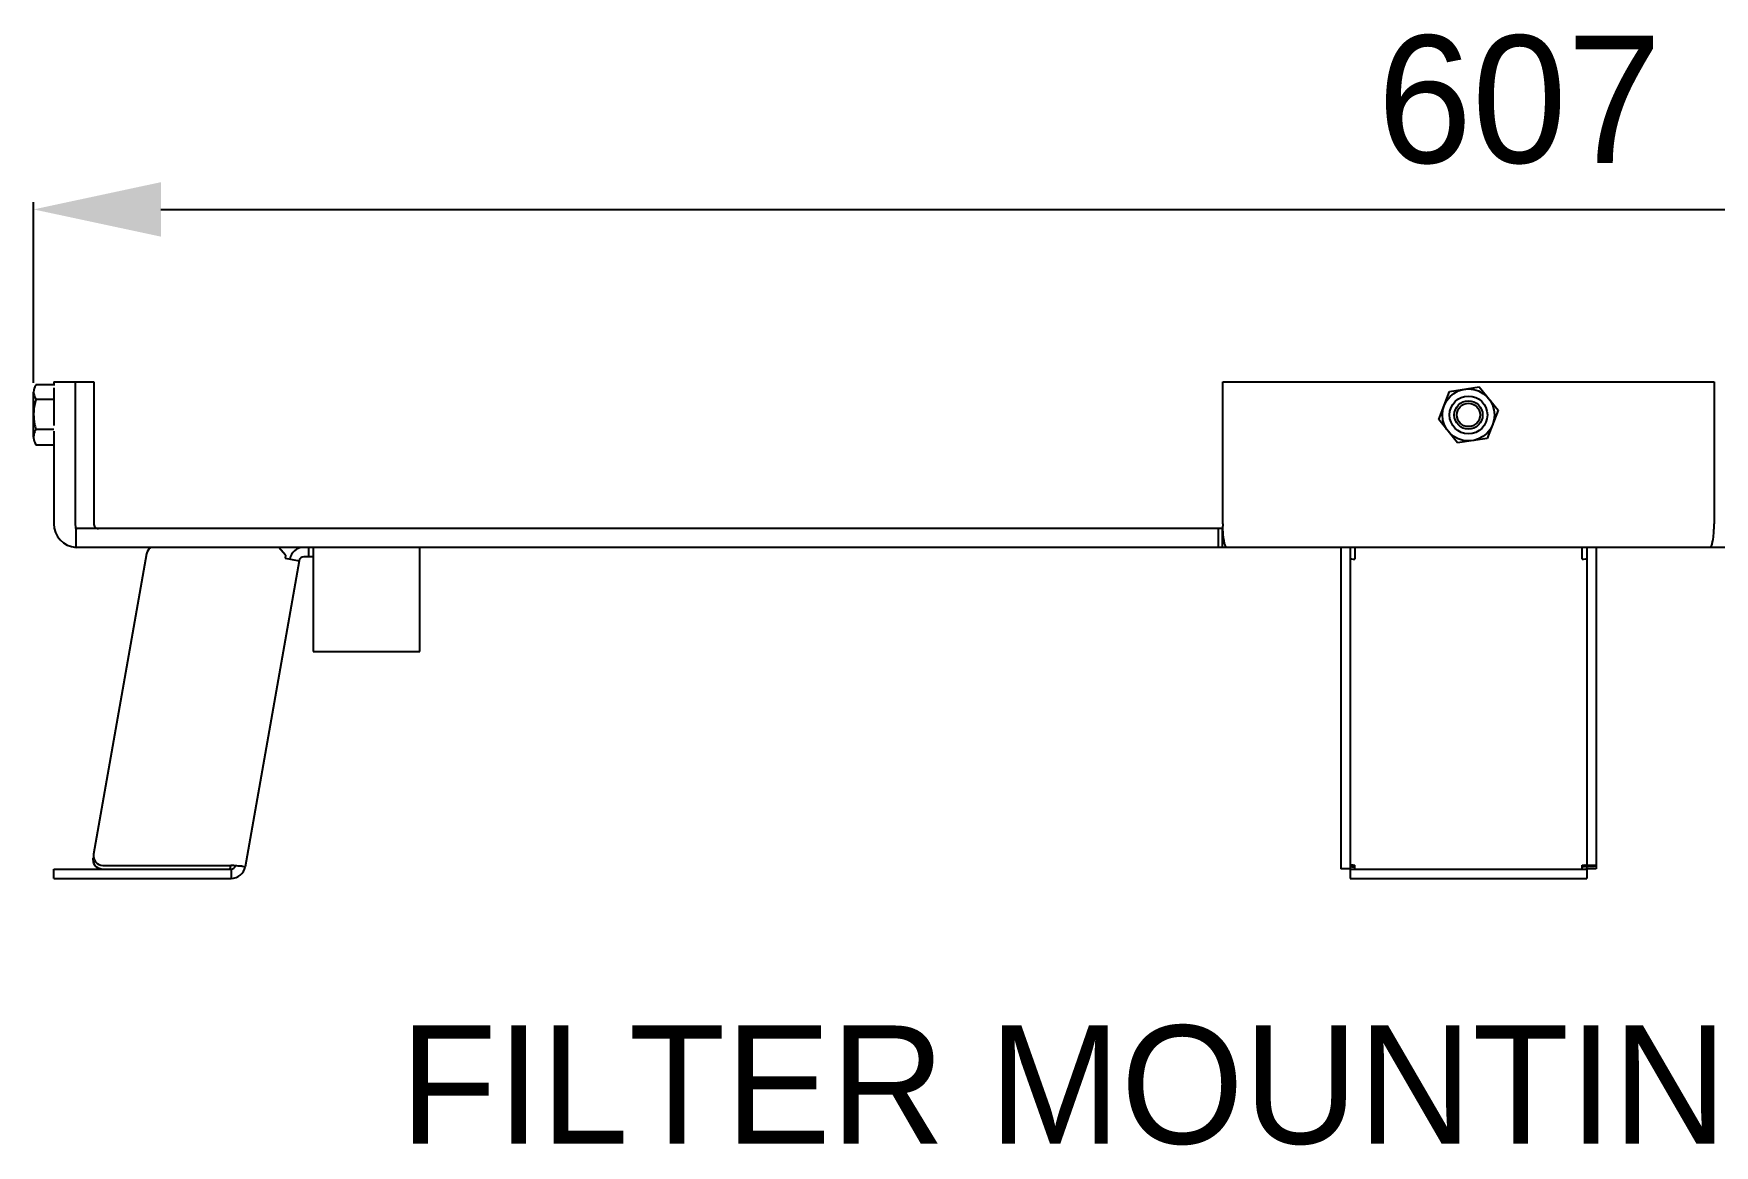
# Model space of a CAD drawing. Header units: millimetres. Extents: x 0 to 3231, y 0 to 2285.
# Drawn here: x 2138.8 to 2494, y 894.6 to 1129.7 of the extents above; entities that cross this region are included whole.
import ezdxf

# ---------------------------------------------------------------- set-up
doc = ezdxf.new("R2010")
doc.units = ezdxf.units.MM
doc.header["$LTSCALE"] = 177.692308
doc.header["$PDMODE"] = 3
doc.header["$PDSIZE"] = 8
doc.layers.get('0').update_dxf_attribs({"linetype": 'CONTINUOUS'})
doc.layers.get('Defpoints').update_dxf_attribs({"linetype": 'CONTINUOUS'})
doc.styles.get("Standard").update_dxf_attribs({"font": 'himalaya.ttf'})
doc.dimstyles.new('DIMSTYLE_2', dxfattribs={"dimtxt": 26.923077, "dimasz": 26.923077, "dimexe": 1.5, "dimexo": 1, "dimgap": 0.875, "dimtad": 1, "dimlfac": 0.8125, "dimdsep": 46, "dimtxsty": 'Standard', "dimblk": '_FILLED', "dimblk1": '_FILLED', "dimblk2": '_FILLED', "dimcen": 0.09, "dimazin": 2, "dimtp": 0.01, "dimtm": 0.01, "dimtfac": 1, "dimtofl": 0, "dimtmove": 0, "dimatfit": 3, "dimldrblk": '_FILLED', "dimfxl": 1, "dimtolj": 1, "dimarcsym": 0})

# ---------------------------------------------------------------- blocks, each defined once
blk = doc.blocks.new('_FILLED')
at = {"color": 0, "linetype": 'ByBlock'}
blk.add_solid([(0, 0), (-1, 0.214), (-1, -0.214)], dxfattribs=at)
blk = doc.blocks.new('*D112')
at = {"color": 0, "linetype": 'Continuous', "lineweight": -2}
for p, q in [((2138.78, 1055.84), (2138.78, 1093.98)), ((2165.7, 1092.48), (2717.87, 1092.48)), ((2744.79, 1055.54), (2744.79, 1093.98))]:
    blk.add_line(p, q, dxfattribs=at)
at = {"layer": 'Defpoints', "color": 0}
for p in [(2744.79, 1092.48), (2138.78, 1054.84), (2744.79, 1054.54)]:
    blk.add_point(p, dxfattribs=at)
at = {"color": 0, "linetype": 'ByBlock', "lineweight": -2, "xscale": 26.9230769231, "yscale": 26.9230769231, "zscale": 26.9230769231, "rotation": 180}
blk.add_blockref('_FILLED', (2138.78, 1092.48), dxfattribs=at)
at = {"color": 0, "linetype": 'ByBlock', "lineweight": -2, "xscale": 26.9230769231, "yscale": 26.9230769231, "zscale": 26.9230769231}
blk.add_blockref('_FILLED', (2744.79, 1092.48), dxfattribs=at)
at = {"color": 0, "insert": (2452.81, 1129.25), "char_height": 26.923, "attachment_point": 2, "line_spacing_factor": 0.9}
blk.add_mtext('\\A1;607', dxfattribs=at)

msp = doc.modelspace()

# ---------------------------------------------------------------- linework, layer by layer
at = {"linetype": 'Continuous'}
for p, q in [((2139.273, 1055.371), (2139.215, 1055.274)), ((2143.032, 1055.371), (2139.273, 1055.371)), ((2143.032, 1056.022), (2143.032, 1055.274)), ((2143.032, 1056.022), (2151.514, 1056.022)), ((2147.574, 1056.022), (2147.574, 1026.022)), ((2151.514, 1056.022), (2151.514, 1026.022)), ((2390.111, 1026.022), (2390.111, 1056.022)), ((2390.111, 1056.022), (2493.953, 1056.022)), ((2493.953, 1056.022), (2493.953, 1026.022)), ((2138.782, 1044.339), (2138.782, 1053.861)), ((2139.273, 1052.352), (2143.032, 1052.352)), ((2143.032, 1054.771), (2143.032, 1046.803)), ((2435.757, 1048.042), (2438.045, 1053.966)), ((2438.045, 1053.966), (2444.32, 1054.947)), ((2444.32, 1054.947), (2448.307, 1050.003)), ((2439.744, 1043.098), (2435.757, 1048.042)), ((2448.307, 1050.003), (2446.019, 1044.079)), ((2139.273, 1046.004), (2143.084, 1046.004)), ((2143.032, 1045.616), (2143.032, 1042.674)), ((2138.782, 1043.522), (2138.782, 1043.545)), ((2139.273, 1042.674), (2139.215, 1042.771)), ((2139.273, 1042.674), (2143.032, 1042.674)), ((2143.032, 1042.674), (2143.032, 1026.022)), ((2446.019, 1044.079), (2439.744, 1043.098)), ((2147.75, 1021.022), (2147.75, 1025.022)), ((2389.994, 1025.022), (2147.75, 1025.022)), ((2389.127, 1025.022), (2389.127, 1021.022)), ((2389.994, 1025.022), (2389.994, 1021.022)), ((2736.314, 1021.022), (2147.75, 1021.022)), ((2162.646, 1019.664), (2151.446, 956.143)), ((2192.038, 1019.347), (2190.632, 1021.022)), ((2196.866, 1021.022), (2196.866, 1019.022)), ((2197.866, 1021.022), (2197.866, 999.022)), ((2220.379, 999.022), (2220.379, 1021.022)), ((2415.032, 1021.022), (2415.032, 953.072)), ((2417.032, 1021.022), (2417.032, 953.072)), ((2418.032, 1021.022), (2418.032, 1018.543)), ((2466.032, 1018.543), (2466.032, 1021.022)), ((2467.032, 1021.022), (2467.032, 953.796)), ((2469.032, 1021.022), (2469.032, 953.072)), ((2194.881, 1018.196), (2183.474, 953.502)), ((2192.038, 1019.347), (2191.927, 1018.717)), ((2191.927, 1018.717), (2194.881, 1018.196)), ((2197.866, 1019.022), (2195.866, 1019.022)), ((2197.866, 999.022), (2220.379, 999.022)), ((2143.036, 951.022), (2143.036, 953.022)), ((2143.036, 953.022), (2180.519, 953.022)), ((2153.415, 953.796), (2180.479, 953.796)), ((2180.351, 953.072), (2180.479, 953.796)), ((2180.592, 953.785), (2180.479, 953.796)), ((2180.519, 953.022), (2180.519, 951.022)), ((2180.801, 953.765), (2180.592, 953.785)), ((2182.953, 953.593), (2183.474, 953.502)), ((2417.032, 953.072), (2415.032, 953.072)), ((2417.032, 953.022), (2467.032, 953.022)), ((2417.082, 951.022), (2417.082, 953.022)), ((2418.032, 953.022), (2418.032, 953.849)), ((2466.032, 953.022), (2466.032, 953.849)), ((2466.598, 953.879), (2466.77, 953.836)), ((2469.032, 953.796), (2467.032, 953.796)), ((2467.032, 953.072), (2467.032, 953.593)), ((2469.032, 953.072), (2467.032, 953.072)), ((2467.032, 953.022), (2467.032, 951.022)), ((2467.209, 953.725), (2467.732, 953.593)), ((2143.036, 951.022), (2180.519, 951.022)), ((2417.032, 951.022), (2467.032, 951.022))]:
    msp.add_line(p, q, dxfattribs=at)
for radius in [5.5, 4, 3, 2.458]:
    msp.add_circle((2442.032, 1049.022), radius, dxfattribs=at)
for centre, radius, start, end in [((2144.341, 1052.579), 5.786, 151.15302, 152.26908), ((2153.583, 1048.206), 14.898, 163.84222, 166.74472), ((2143.469, 1054.903), 4.911, 208.93537, 211.30028), ((2141.402, 1044.338), 2.62, 176.12503, 183.90128), ((2141.554, 1044.326), 2.772, 168.56658, 176.07831), ((2143.97, 1045.271), 5.367, 206.60104, 207.73035), ((2144.341, 1045.466), 5.786, 207.73092, 208.84698), ((2148.032, 1026.022), 5, 180, 266.76892), ((2152.635, 1026.024), 5.061, 180.01164, 185.90985), ((2152.68, 1026.028), 5.106, 185.9029, 194.82114), ((2418.646, 1026.023), 28.535, 180.00038, 181.04465), ((2465.418, 1026.023), 28.535, 358.95536, 359.99962), ((2164.616, 1019.317), 2, 121.49063, 170), ((2195.866, 1018.022), 3, 90, 170), ((2195.866, 1018.022), 1, 90, 170), ((2153.415, 955.796), 2, 170, 270), ((2153.288, 955.072), 2, 170, 262.90273), ((2180.519, 954.022), 1, 270, 340.91584), ((2180.519, 954.022), 3, 270, 350), ((2183.359, 964.669), 11.084, 266.87445, 267.90198), ((2417.959, 968.691), 15.188, 266.49481, 267.33437), ((2418.028, 970.235), 16.733, 267.34352, 270.01419), ((2418.032, 959.46), 5.611, 268.15517, 269.99499), ((2466.032, 970.714), 17.213, 270.00029, 270.66704), ((2470.434, 977.34), 23.772, 260.71453, 261.14175)]:
    msp.add_arc(centre, radius, start, end, dxfattribs=at)
for points in [[(2139.216, 1055.274), (2138.969, 1054.847), (2138.782, 1054.354), (2138.782, 1053.861)], [(2138.782, 1053.861), (2138.782, 1053.583), (2138.84, 1053.302), (2138.935, 1053.041)], [(2139.082, 1051.622), (2138.894, 1050.823), (2138.782, 1049.999), (2138.782, 1049.178)], [(2138.935, 1053.041), (2138.999, 1052.863), (2139.08, 1052.692), (2139.171, 1052.527)], [(2138.782, 1049.178), (2138.782, 1048.48), (2138.862, 1047.78), (2139.002, 1047.096)], [(2139.273, 1046.004), (2139.079, 1045.65), (2138.916, 1045.271), (2138.836, 1044.875)], [(2139.002, 1047.096), (2139.077, 1046.729), (2139.169, 1046.364), (2139.273, 1046.004)], [(2138.788, 1044.161), (2138.818, 1043.712), (2138.97, 1043.27), (2139.171, 1042.868)], [(2182.015, 953.655), (2181.61, 953.688), (2181.205, 953.727), (2180.801, 953.765)], [(2182.755, 953.602), (2182.508, 953.616), (2182.261, 953.635), (2182.015, 953.655)]]:
    msp.add_open_spline(points, degree=3, dxfattribs=at)
for points, knots in [([(2151.514, 1026.022), (2151.514, 1025.768), (2151.72, 1025.239), (2152.247, 1025.022), (2152.498, 1025.022)], [0, 0, 0, 0, 0.502748, 1, 1, 1, 1]), ([(2390.547, 1021.687), (2390.477, 1021.918), (2390.207, 1023.174), (2390.135, 1024.462), (2390.116, 1025.502)], [0, 0, 0, 0, 0.1878615, 1, 1, 1, 1]), ([(2493.517, 1021.687), (2493.587, 1021.918), (2493.857, 1023.174), (2493.929, 1024.462), (2493.948, 1025.502)], [0, 0, 0, 0, 0.1878617, 1, 1, 1, 1]), ([(2390.979, 1021.022), (2390.939, 1021.022), (2390.678, 1021.154), (2390.614, 1021.464), (2390.547, 1021.687)], [0, 0, 0, 0, 0.1468536, 1, 1, 1, 1]), ([(2493.084, 1021.022), (2493.125, 1021.022), (2493.386, 1021.154), (2493.45, 1021.464), (2493.517, 1021.687)], [0, 0, 0, 0, 0.1468534, 1, 1, 1, 1]), ([(2417.032, 1018.717), (2417.032, 1018.611), (2417.546, 1018.587), (2417.796, 1018.543), (2418.032, 1018.543)], [0, 0, 0, 0, 0.309397, 1, 1, 1, 1]), ([(2466.032, 1018.543), (2466.268, 1018.543), (2466.518, 1018.587), (2467.032, 1018.611), (2467.032, 1018.717)], [0, 0, 0, 0, 0.6906191, 1, 1, 1, 1]), ([(2417.032, 954.022), (2417.032, 953.937), (2417.445, 953.894), (2417.655, 953.858), (2417.852, 953.852)], [0, 0, 0, 0, 0.3027827, 1, 1, 1, 1]), ([(2466.032, 953.849), (2466.168, 953.849), (2466.336, 953.846), (2466.503, 953.874), (2466.533, 953.885)], [0, 0, 0, 0, 0.8099444, 1, 1, 1, 1]), ([(2467.732, 953.593), (2467.617, 953.58), (2467.119, 953.529), (2466.617, 953.507), (2466.232, 953.503)], [0, 0, 0, 0, 0.2308589, 1, 1, 1, 1]), ([(2466.774, 953.851), (2466.794, 953.848), (2466.833, 953.842), (2466.873, 953.836), (2466.891, 953.833)], [0, 0, 0, 0, 0.5336529, 1, 1, 1, 1]), ([(2467.732, 953.593), (2467.837, 953.596), (2468.18, 953.609), (2468.524, 953.635), (2468.759, 953.679)], [0, 0, 0, 0, 0.3063577, 1, 1, 1, 1])]:
    msp.add_open_spline(points, degree=3, knots=knots, dxfattribs=at)

# ---------------------------------------------------------------- texts
at = {"insert": (2216.255, 919.94), "char_height": 25, "width": 576.05517, "attachment_point": 1}
msp.add_mtext('FILTER MOUNTING STAND', dxfattribs=at)

# ---------------------------------------------------------------- dimensions: what is measured, and where the dimension line sits
at = {"linetype": 'Continuous'}
dim = msp.add_linear_dim(base=(2744.791, 1092.478), p1=(2138.782, 1054.844), p2=(2744.791, 1054.537), text='607', dimstyle='DIMSTYLE_2', dxfattribs=at)
dim.commit()
dim.dimension.update_dxf_attribs({"geometry": '*D112', "text_midpoint": (2452.81, 1092.478), "dimtype": 160})

doc.saveas('drawing.dxf')
